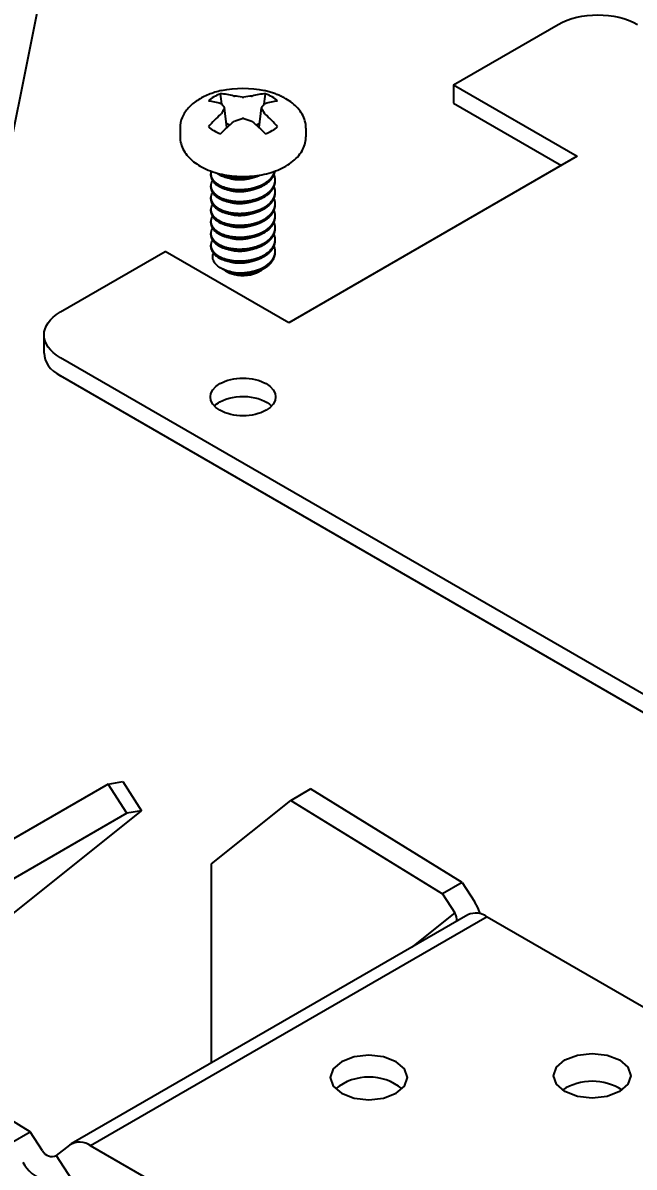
# Model space of a CAD drawing. Extents: x -0.9 to 11.7, y -14.6 to 0.
# Drawn here: x 5.624 to 6.935, y -5.421 to -2.968 of the extents above; entities that cross this region are included whole.
import ezdxf
from ezdxf import colors
from ezdxf.entities.mleader import LeaderData, LeaderLine
from ezdxf.math import Vec2, Vec3

# ---------------------------------------------------------------- set-up
doc = ezdxf.new("R2010")
doc.units = 0
doc.header["$LTSCALE"] = 0.5
doc.header["$MEASUREMENT"] = 0
for name, color, linetype in [('FAB DWG', 221, 'CONTINUOUS'), ('Hardware', 242, 'CONTINUOUS'), ('Mounting', 4, 'CONTINUOUS')]:
    doc.layers.add(name, color=color, linetype=linetype)
doc.styles.get("Standard").update_dxf_attribs({"font": 'arial.ttf'})

msp = doc.modelspace()

# ---------------------------------------------------------------- linework, layer by layer
at = {"layer": 'Hardware', "linetype": 'Continuous', "lineweight": 25, "transparency": 16777216, "extrusion": (1.5543e-15, 0.816497, 0.57735)}
for p, q in [((6.0615, -3.1918), (6.0566, -3.1494)), ((6.1305, -3.1918), (6.1354, -3.1494)), ((6.0671, -3.1867), (6.0605, -3.1829)), ((6.1316, -3.1829), (6.125, -3.1867)), ((5.961, -3.1931), (5.961, -3.2115)), ((6.231, -3.1931), (6.231, -3.2115)), ((6.027, -3.2944), (6.027, -3.2912)), ((6.165, -3.3071), (6.165, -3.304)), ((6.027, -3.3199), (6.027, -3.3167)), ((6.165, -3.3327), (6.165, -3.3295)), ((6.027, -3.3454), (6.027, -3.3422)), ((6.165, -3.3582), (6.165, -3.355)), ((6.027, -3.3709), (6.027, -3.3677)), ((6.165, -3.3837), (6.165, -3.3805)), ((6.027, -3.3964), (6.027, -3.3933)), ((6.165, -3.4092), (6.165, -3.406)), ((6.027, -3.422), (6.027, -3.4188)), ((6.165, -3.4347), (6.165, -3.4315)), ((6.027, -3.4475), (6.027, -3.4443)), ((6.165, -3.4602), (6.165, -3.457)), ((6.0583, -3.4989), (6.0485, -3.4932)), ((6.1305, -3.5008), (6.1331, -3.4993))]:
    msp.add_line(p, q, dxfattribs=at)
at = {"layer": 'Hardware', "linetype": 'Continuous', "lineweight": 25, "transparency": 16777216, "extrusion": (7.03853e-17, 1.66533e-16, -1)}
msp.add_arc((-6.096, -3.3198), 0.2121, 77.5051, 102.4949, dxfattribs=at)
at = {"layer": 'Hardware', "linetype": 'Continuous', "lineweight": 25, "transparency": 16777216}
for centre, major_axis, ratio, start_param, end_param in [((6.096, -3.1624), (-0.0886, 0), 0.57735, -0.9936, -0.577197), ((6.097, -3.3193), (-0.0912, 0.1915), 0.625473, -0.511675, -0.31702), ((6.1028, -3.3116), (-0.1628, 0.1349), 0.801793, -0.941996, -0.854429), ((6.0893, -3.3116), (-0.1628, -0.1349), 0.801793, -2.287164, -2.199597), ((6.095, -3.3193), (0.0912, 0.1915), 0.625473, 0.31702, 0.511675), ((6.096, -3.1624), (-0.0886, 0), 0.57735, -2.356194, -2.147993), ((6.096, -3.1624), (-0.0886, 0), 0.57735, -2.564396, -2.356194), ((6.095, -3.3193), (-0.0912, -0.1915), 0.625473, -2.177695, -1.983039), ((6.0797, -3.3171), (-0.0338, -0.2087), 0.36159, -2.434796, -2.347229), ((6.1124, -3.3171), (-0.0338, 0.2087), 0.36159, -0.794364, -0.706797), ((6.097, -3.3193), (-0.0912, 0.1915), 0.625473, -1.158553, -0.963898), ((6.096, -3.1624), (0.0886, 0), 0.57735, -2.564396, -2.356194), ((6.096, -3.1624), (0.0886, 0), 0.57735, -2.356194, -2.147993), ((6.096, -3.1624), (0.0886, 0), 0.57735, -0.9936, -0.785398), ((6.096, -3.1624), (0.0886, 0), 0.57735, -0.785398, -0.577197), ((6.096, -3.4809), (0.0487, 0), 0.57735, -2.407864, -1.957924), ((6.096, -3.4809), (0.0487, 0), 0.57735, -1.957924, -0.785398)]:
    msp.add_ellipse(centre, major_axis=major_axis, ratio=ratio, start_param=start_param, end_param=end_param, dxfattribs=at)
at = {"layer": 'Hardware', "linetype": 'Continuous', "lineweight": 25, "transparency": 16777216, "extrusion": (4.4325e-17, 2.31305e-16, -1)}
msp.add_ellipse((6.095, -3.3205), major_axis=(0.1191, -0.1755), ratio=0.524834, start_param=-2.736974, end_param=-2.542319, dxfattribs=at)
at = {"layer": 'Hardware', "linetype": 'Continuous', "lineweight": 25, "transparency": 16777216, "extrusion": (-2.74017e-16, 3.87122e-16, -1)}
msp.add_ellipse((6.097, -3.3205), major_axis=(0.1191, 0.1755), ratio=0.524834, start_param=-0.599273, end_param=-0.404618, dxfattribs=at)
at = {"layer": 'Hardware', "linetype": 'Continuous', "lineweight": 25, "transparency": 16777216, "extrusion": (8.47424e-17, 3.76166e-16, -1)}
msp.add_ellipse((6.0797, -3.325), major_axis=(0.0638, -0.2015), ratio=0.260951, start_param=-2.633902, end_param=-2.546335, dxfattribs=at)
at = {"layer": 'Hardware', "linetype": 'Continuous', "lineweight": 25, "transparency": 16777216, "extrusion": (1.89592e-16, 2.31123e-16, -1)}
msp.add_ellipse((6.1124, -3.325), major_axis=(0.0638, 0.2015), ratio=0.260951, start_param=-0.595258, end_param=-0.50769, dxfattribs=at)
at = {"layer": 'Hardware', "linetype": 'Continuous', "lineweight": 25, "transparency": 16777216, "extrusion": (-1.50977e-16, 3.70734e-16, -1)}
msp.add_ellipse((6.097, -3.3205), major_axis=(0.1191, 0.1755), ratio=0.524834, start_param=-1.246151, end_param=-1.051496, dxfattribs=at)
at = {"layer": 'Hardware', "linetype": 'Continuous', "lineweight": 25, "transparency": 16777216, "extrusion": (-1.78082e-16, 2.81461e-16, -1)}
msp.add_ellipse((6.1028, -3.3305), major_axis=(0.1786, 0.113), ratio=0.701155, start_param=-1.283341, end_param=-1.195773, dxfattribs=at)
at = {"layer": 'Hardware', "linetype": 'Continuous', "lineweight": 25, "transparency": 16777216, "extrusion": (-5.16895e-17, 2.29772e-16, -1)}
msp.add_ellipse((6.0893, -3.3305), major_axis=(0.1786, -0.113), ratio=0.701155, start_param=-1.945819, end_param=-1.858252, dxfattribs=at)
at = {"layer": 'Hardware', "linetype": 'Continuous', "lineweight": 25, "transparency": 16777216, "extrusion": (9.02633e-17, 2.62469e-16, -1)}
msp.add_ellipse((6.095, -3.3205), major_axis=(0.1191, -0.1755), ratio=0.524834, start_param=-2.090097, end_param=-1.895441, dxfattribs=at)
at = {"layer": 'Hardware', "linetype": 'Continuous', "lineweight": 25, "transparency": 16777216, "extrusion": (-7.32336e-17, 5.55112e-17, -1)}
msp.add_ellipse((6.096, -3.4644), major_axis=(-0.069, 0), ratio=0.57735, start_param=-2.126289, end_param=-1.331113, dxfattribs=at)
at = {"layer": 'Hardware', "linetype": 'Continuous', "lineweight": 25, "transparency": 16777216}
for points, knots in [([(6.0501, -3.1127), (6.0405, -3.1148), (6.0312, -3.1176), (6.0137, -3.1246), (6.0056, -3.1288), (5.991, -3.1384), (5.9844, -3.1438), (5.9734, -3.156), (5.9689, -3.1628), (5.9627, -3.1773), (5.961, -3.1852), (5.961, -3.1931)], [2.722679, 2.722679, 2.722679, 2.722679, 2.963541, 2.963541, 3.204404, 3.204404, 3.445266, 3.445266, 3.686128, 3.686128, 3.926991, 3.926991, 3.926991, 3.926991]), ([(6.1879, -3.13), (6.1852, -3.1284), (6.1824, -3.1269), (6.1767, -3.1242), (6.1738, -3.1228), (6.1677, -3.1204), (6.1647, -3.1192), (6.1584, -3.1171), (6.1551, -3.1161), (6.1486, -3.1142), (6.1453, -3.1134), (6.1419, -3.1127)], [1.5707963, 1.5707963, 1.5707963, 1.5707963, 1.6545791, 1.6545791, 1.7383619, 1.7383619, 1.8221447, 1.8221447, 1.9059274, 1.9059274, 1.9897102, 1.9897102, 1.9897102, 1.9897102]), ([(6.0945, -3.1267), (6.0949, -3.1268), (6.0954, -3.1268), (6.0958, -3.1268), (6.0963, -3.1268), (6.0967, -3.1268), (6.0971, -3.1268), (6.0973, -3.1268), (6.0974, -3.1267), (6.0976, -3.1267)], [0, 0, 0, 0, 0.00003392832, 0.00003392832, 0.00003392832, 0.00006785849, 0.00006785849, 0.00006785849, 0.00007902941, 0.00007902941, 0.00007902941, 0.00007902941]), ([(6.231, -3.1931), (6.231, -3.1879), (6.2303, -3.1828), (6.2276, -3.1729), (6.2256, -3.1681), (6.2205, -3.159), (6.2174, -3.1547), (6.2103, -3.1467), (6.2063, -3.143), (6.1976, -3.1361), (6.1929, -3.1329), (6.1879, -3.13)], [0.7853982, 0.7853982, 0.7853982, 0.7853982, 0.9424778, 0.9424778, 1.0995574, 1.0995574, 1.2566371, 1.2566371, 1.4137167, 1.4137167, 1.5707963, 1.5707963, 1.5707963, 1.5707963]), ([(6.0563, -3.1505), (6.0565, -3.1503), (6.0566, -3.15), (6.0566, -3.1497), (6.0567, -3.1495), (6.0566, -3.1492), (6.0565, -3.149), (6.0564, -3.1489), (6.0564, -3.1488), (6.0563, -3.1488)], [0, 0, 0, 0, 0.00003392832, 0.00003392832, 0.00003392832, 0.00006785849, 0.00006785849, 0.00006785849, 0.00007902941, 0.00007902941, 0.00007902941, 0.00007902941]), ([(6.1357, -3.1488), (6.1356, -3.149), (6.1355, -3.1492), (6.1354, -3.1495), (6.1354, -3.1497), (6.1355, -3.15), (6.1356, -3.1502), (6.1356, -3.1503), (6.1357, -3.1504), (6.1357, -3.1505)], [0, 0, 0, 0, 0.00003392832, 0.00003392832, 0.00003392832, 0.00006785849, 0.00006785849, 0.00006785849, 0.00007902941, 0.00007902941, 0.00007902941, 0.00007902941]), ([(6.0976, -3.1726), (6.0971, -3.1724), (6.0967, -3.1724), (6.0963, -3.1723), (6.0958, -3.1723), (6.0954, -3.1724), (6.0949, -3.1724), (6.0948, -3.1725), (6.0946, -3.1725), (6.0945, -3.1726)], [0, 0, 0, 0, 0.00003392832, 0.00003392832, 0.00003392832, 0.00006785849, 0.00006785849, 0.00006785849, 0.00007902941, 0.00007902941, 0.00007902941, 0.00007902941]), ([(5.961, -3.2115), (5.961, -3.2167), (5.9617, -3.2218), (5.9645, -3.2317), (5.9665, -3.2365), (5.9716, -3.2456), (5.9747, -3.2499), (5.9818, -3.2579), (5.9857, -3.2616), (5.9944, -3.2685), (5.9992, -3.2717), (6.0042, -3.2746)], [3.9269908, 3.9269908, 3.9269908, 3.9269908, 4.0840704, 4.0840704, 4.2411501, 4.2411501, 4.3982297, 4.3982297, 4.5553093, 4.5553093, 4.712389, 4.712389, 4.712389, 4.712389]), ([(6.0042, -3.2746), (6.0151, -3.2809), (6.0276, -3.286), (6.0542, -3.2933), (6.0684, -3.2956), (6.0971, -3.2973), (6.1116, -3.2968), (6.1397, -3.2929), (6.1533, -3.2896), (6.1784, -3.2802), (6.1899, -3.2742), (6.2092, -3.2597), (6.2172, -3.2512), (6.2276, -3.2331), (6.2305, -3.2237), (6.231, -3.2132), (6.231, -3.2124), (6.231, -3.2115)], [4.712389, 4.712389, 4.712389, 4.712389, 5.053801, 5.053801, 5.394191, 5.394191, 5.731891, 5.731891, 6.070286, 6.070286, 6.411985, 6.411985, 6.748759, 6.748759, 7.042339, 7.042339, 7.068583, 7.068583, 7.068583, 7.068583]), ([(6.0797, -3.5031), (6.074, -3.5023), (6.0688, -3.5012), (6.0588, -3.4982), (6.0542, -3.4963), (6.0461, -3.492), (6.0425, -3.4895), (6.0368, -3.4841), (6.0347, -3.4813), (6.0318, -3.4752), (6.0311, -3.4721), (6.0313, -3.4666), (6.0318, -3.4641), (6.0328, -3.4617)], [0, 0, 0, 0, 0.000439934, 0.000439934, 0.000879869, 0.000879869, 0.001319803, 0.001319803, 0.001759737, 0.001759737, 0.002199672, 0.002199672, 0.002545611, 0.002545611, 0.002545611, 0.002545611]), ([(6.0583, -3.4989), (6.0593, -3.4995), (6.0603, -3.5), (6.0668, -3.503), (6.0737, -3.5047), (6.0855, -3.5058), (6.0896, -3.5059), (6.0981, -3.5057), (6.1025, -3.5053), (6.1112, -3.5041), (6.1155, -3.5033), (6.1242, -3.5011), (6.1283, -3.4998), (6.1324, -3.4982)], [0.000540061, 0.000540061, 0.000540061, 0.000540061, 0.000672544, 0.000672544, 0.001345089, 0.001345089, 0.001681361, 0.001681361, 0.002017633, 0.002017633, 0.002353905, 0.002353905, 0.002690178, 0.002690178, 0.002690178, 0.002690178]), ([(6.0776, -3.507), (6.0821, -3.508), (6.0868, -3.5085), (6.0967, -3.5089), (6.1016, -3.5086), (6.1163, -3.5066), (6.1257, -3.5036), (6.1331, -3.4993)], [0, 0, 0, 0, 0.000376124, 0.000376124, 0.000752247, 0.000752247, 0.001504495, 0.001504495, 0.001504495, 0.001504495])]:
    msp.add_open_spline(points, degree=3, knots=knots, dxfattribs=at)
for points in [[(6.0505, -3.1418), (6.0496, -3.1344), (6.0486, -3.127), (6.0477, -3.1195)], [(6.0762, -3.1244), (6.0765, -3.1245), (6.077, -3.1246), (6.0775, -3.1246)], [(6.1146, -3.1246), (6.1151, -3.1246), (6.1155, -3.1245), (6.1159, -3.1244)], [(6.1416, -3.1418), (6.1425, -3.1344), (6.1434, -3.127), (6.1444, -3.1195)], [(6.0495, -3.1408), (6.0493, -3.1405), (6.049, -3.1404), (6.0487, -3.1403)], [(6.0487, -3.1632), (6.049, -3.1629), (6.0493, -3.1625), (6.0495, -3.1622)], [(6.1434, -3.1403), (6.1431, -3.1404), (6.1428, -3.1405), (6.1426, -3.1408)], [(6.1426, -3.1622), (6.1428, -3.1625), (6.1431, -3.1629), (6.1434, -3.1632)], [(6.0775, -3.1783), (6.077, -3.1785), (6.0765, -3.1788), (6.0762, -3.1791)], [(6.1159, -3.1791), (6.1155, -3.1788), (6.1151, -3.1785), (6.1146, -3.1783)], [(6.1331, -3.4993), (6.1357, -3.4978), (6.138, -3.4962), (6.1401, -3.4944)]]:
    msp.add_open_spline(points, degree=3, dxfattribs=at)
for points, weights in [([(6.0279, -3.2855), (6.0223, -3.3036), (6.0472, -3.3161)], [0.975578927874, 0.879614233102, 1]), ([(6.027, -3.2944), (6.027, -3.3092), (6.0472, -3.3193)], [0.949184032699, 0.900099577495, 1]), ([(6.0397, -3.2893), (6.0431, -3.2917), (6.0472, -3.2938)], [0.962812241747, 0.977691451424, 1]), ([(6.027, -3.3199), (6.027, -3.3347), (6.0472, -3.3448)], [0.949184032699, 0.900099577495, 1]), ([(6.027, -3.3454), (6.027, -3.3602), (6.0472, -3.3704)], [0.949184032699, 0.900099577495, 1]), ([(6.027, -3.3709), (6.027, -3.3857), (6.0472, -3.3959)], [0.949184032699, 0.900099577495, 1]), ([(6.027, -3.3964), (6.027, -3.4112), (6.0472, -3.4214)], [0.949184032699, 0.900099577495, 1]), ([(6.027, -3.422), (6.027, -3.4368), (6.0472, -3.4469)], [0.949184032699, 0.900099577495, 1]), ([(6.027, -3.4475), (6.027, -3.4623), (6.0472, -3.4724)], [0.949184032699, 0.900099577495, 1]), ([(6.0603, -3.4986), (6.0603, -3.4986), (6.0603, -3.4986)], [0.989886497847, 0.989918345882, 0.989950211752]), ([(6.1324, -3.4982), (6.1392, -3.4953), (6.1448, -3.4916)], [0.94545110662, 0.933012701892, 0.933012701892])]:
    msp.add_rational_spline(points, weights, degree=2, dxfattribs=at)
for points, weights, knots in [([(6.1448, -3.3129), (6.1579, -3.3043), (6.1627, -3.293), (6.1643, -3.2892), (6.1648, -3.2853)], [0.933012701892, 0.933012701892, 1, 0.976625265815, 0.961406976413], [0.645833333, 0.645833333, 0.645833333, 0.652777778, 0.652777778, 0.655200992, 0.655200992, 0.655200992]), ([(6.1448, -3.3098), (6.1579, -3.3011), (6.1627, -3.2898), (6.1636, -3.2877), (6.1641, -3.2855)], [0.933012701892, 0.933012701892, 1, 0.986870534718, 0.976314435783], [0.645833333, 0.645833333, 0.645833333, 0.652777778, 0.652777778, 0.654138884, 0.654138884, 0.654138884]), ([(6.0305, -3.3055), (6.0299, -3.3064), (6.0294, -3.3074), (6.0191, -3.3275), (6.0472, -3.3417)], [0.985918936542, 0.992544590089, 1, 0.866025403784, 1], [0.52700489, 0.52700489, 0.52700489, 0.52777778, 0.52777778, 0.54166667, 0.54166667, 0.54166667]), ([(6.0472, -3.2938), (6.0754, -3.3079), (6.1139, -3.2999), (6.1244, -3.2977), (6.1335, -3.2936)], [1, 0.866025403784, 1, 0.959445658921, 0.943443055661], [0.70833333, 0.70833333, 0.70833333, 0.72222222, 0.72222222, 0.72642641, 0.72642641, 0.72642641]), ([(6.0472, -3.3161), (6.0754, -3.3303), (6.1139, -3.3222), (6.1318, -3.3184), (6.1448, -3.3098)], [1, 0.866025403784, 1, 0.933012701892, 0.933012701892], [0.625, 0.625, 0.625, 0.63888889, 0.63888889, 0.64583333, 0.64583333, 0.64583333]), ([(6.0499, -3.2919), (6.0777, -3.3043), (6.1139, -3.2967), (6.1159, -3.2962), (6.1179, -3.2957)], [0.986848991668, 0.872959828587, 1, 0.991854254441, 0.984699042499], [0.70905221, 0.70905221, 0.70905221, 0.72222222, 0.72222222, 0.72306668, 0.72306668, 0.72306668]), ([(6.0668, -3.3003), (6.0857, -3.3066), (6.1086, -3.3013), (6.1113, -3.3007), (6.114, -3.2999)], [0.968052637238, 0.884564475973, 1, 0.984807198575, 0.97306014316], [0.62692191, 0.62692191, 0.62692191, 0.63888889, 0.63888889, 0.6404639, 0.6404639, 0.6404639]), ([(6.1448, -3.3353), (6.1579, -3.3266), (6.1627, -3.3153), (6.1674, -3.3041), (6.1628, -3.2928)], [0.933012701892, 0.933012701892, 1, 0.933632840941, 0.933018442868], [0.5625, 0.5625, 0.5625, 0.56944444, 0.56944444, 0.5763246, 0.5763246, 0.5763246]), ([(6.1448, -3.3385), (6.1579, -3.3298), (6.1627, -3.3185), (6.165, -3.3129), (6.165, -3.3071)], [0.933012701892, 0.933012701892, 1, 0.965925826289, 0.949184032699], [0.5625, 0.5625, 0.5625, 0.56944444, 0.56944444, 0.57297685, 0.57297685, 0.57297685]), ([(6.0305, -3.331), (6.0299, -3.332), (6.0294, -3.3329), (6.0191, -3.353), (6.0472, -3.3672)], [0.985918936542, 0.992544590089, 1, 0.866025403784, 1], [0.44367156, 0.44367156, 0.44367156, 0.44444444, 0.44444444, 0.45833333, 0.45833333, 0.45833333]), ([(6.0472, -3.3193), (6.0754, -3.3335), (6.1139, -3.3254), (6.1318, -3.3216), (6.1448, -3.3129)], [1, 0.866025403784, 1, 0.933012701892, 0.933012701892], [0.625, 0.625, 0.625, 0.63888889, 0.63888889, 0.64583333, 0.64583333, 0.64583333]), ([(6.0472, -3.3417), (6.0754, -3.3558), (6.1139, -3.3477), (6.1318, -3.344), (6.1448, -3.3353)], [1, 0.866025403784, 1, 0.933012701892, 0.933012701892], [0.54166667, 0.54166667, 0.54166667, 0.55555556, 0.55555556, 0.5625, 0.5625, 0.5625]), ([(6.0668, -3.3259), (6.0857, -3.3322), (6.1086, -3.3268), (6.1113, -3.3262), (6.114, -3.3254)], [0.968052637238, 0.884564475973, 1, 0.984807198575, 0.97306014316], [0.54358858, 0.54358858, 0.54358858, 0.55555556, 0.55555556, 0.55713056, 0.55713056, 0.55713056]), ([(6.1448, -3.3608), (6.1579, -3.3521), (6.1627, -3.3408), (6.1674, -3.3296), (6.1628, -3.3183)], [0.933012701892, 0.933012701892, 1, 0.933632840941, 0.933018442868], [0.47916667, 0.47916667, 0.47916667, 0.48611111, 0.48611111, 0.49299127, 0.49299127, 0.49299127]), ([(6.1448, -3.364), (6.1579, -3.3553), (6.1627, -3.344), (6.165, -3.3384), (6.165, -3.3327)], [0.933012701892, 0.933012701892, 1, 0.965925826289, 0.949184032699], [0.47916667, 0.47916667, 0.47916667, 0.48611111, 0.48611111, 0.48964352, 0.48964352, 0.48964352]), ([(6.0305, -3.3565), (6.0299, -3.3575), (6.0294, -3.3585), (6.0191, -3.3785), (6.0472, -3.3927)], [0.985918936542, 0.992544590089, 1, 0.866025403784, 1], [0.36033822, 0.36033822, 0.36033822, 0.36111111, 0.36111111, 0.375, 0.375, 0.375]), ([(6.0472, -3.3448), (6.0754, -3.359), (6.1139, -3.3509), (6.1318, -3.3471), (6.1448, -3.3385)], [1, 0.866025403784, 1, 0.933012701892, 0.933012701892], [0.54166667, 0.54166667, 0.54166667, 0.55555556, 0.55555556, 0.5625, 0.5625, 0.5625]), ([(6.0668, -3.3514), (6.0857, -3.3577), (6.1086, -3.3523), (6.1113, -3.3517), (6.114, -3.3509)], [0.968052637238, 0.884564475973, 1, 0.984807198575, 0.97306014316], [0.46025524, 0.46025524, 0.46025524, 0.47222222, 0.47222222, 0.47379723, 0.47379723, 0.47379723]), ([(6.1448, -3.3863), (6.1579, -3.3776), (6.1627, -3.3663), (6.1674, -3.3551), (6.1628, -3.3438)], [0.933012701892, 0.933012701892, 1, 0.933632840941, 0.933018442868], [0.39583333, 0.39583333, 0.39583333, 0.40277778, 0.40277778, 0.40965793, 0.40965793, 0.40965793]), ([(6.1448, -3.3895), (6.1579, -3.3808), (6.1627, -3.3695), (6.165, -3.364), (6.165, -3.3582)], [0.933012701892, 0.933012701892, 1, 0.965925826289, 0.949184032699], [0.39583333, 0.39583333, 0.39583333, 0.40277778, 0.40277778, 0.40631018, 0.40631018, 0.40631018]), ([(6.0305, -3.382), (6.0299, -3.383), (6.0294, -3.384), (6.0191, -3.4041), (6.0472, -3.4182)], [0.985918936542, 0.992544590089, 1, 0.866025403784, 1], [0.27700489, 0.27700489, 0.27700489, 0.27777778, 0.27777778, 0.29166667, 0.29166667, 0.29166667]), ([(6.0472, -3.3672), (6.0754, -3.3813), (6.1139, -3.3732), (6.1318, -3.3695), (6.1448, -3.3608)], [1, 0.866025403784, 1, 0.933012701892, 0.933012701892], [0.45833333, 0.45833333, 0.45833333, 0.47222222, 0.47222222, 0.47916667, 0.47916667, 0.47916667]), ([(6.0472, -3.3704), (6.0754, -3.3845), (6.1139, -3.3764), (6.1318, -3.3727), (6.1448, -3.364)], [1, 0.866025403784, 1, 0.933012701892, 0.933012701892], [0.45833333, 0.45833333, 0.45833333, 0.47222222, 0.47222222, 0.47916667, 0.47916667, 0.47916667]), ([(6.0668, -3.3769), (6.0857, -3.3832), (6.1086, -3.3779), (6.1113, -3.3772), (6.114, -3.3764)], [0.968052637238, 0.884564475973, 1, 0.984807198575, 0.97306014316], [0.37692191, 0.37692191, 0.37692191, 0.38888889, 0.38888889, 0.3904639, 0.3904639, 0.3904639]), ([(6.1448, -3.4118), (6.1579, -3.4031), (6.1627, -3.3918), (6.1674, -3.3806), (6.1628, -3.3693)], [0.933012701892, 0.933012701892, 1, 0.933632840941, 0.933018442868], [0.3125, 0.3125, 0.3125, 0.31944444, 0.31944444, 0.3263246, 0.3263246, 0.3263246]), ([(6.1448, -3.415), (6.1579, -3.4063), (6.1627, -3.395), (6.165, -3.3895), (6.165, -3.3837)], [0.933012701892, 0.933012701892, 1, 0.965925826289, 0.949184032699], [0.3125, 0.3125, 0.3125, 0.31944444, 0.31944444, 0.32297685, 0.32297685, 0.32297685]), ([(6.0305, -3.4076), (6.0299, -3.4085), (6.0294, -3.4095), (6.0191, -3.4296), (6.0472, -3.4437)], [0.985918936542, 0.992544590089, 1, 0.866025403784, 1], [0.19367156, 0.19367156, 0.19367156, 0.19444444, 0.19444444, 0.20833333, 0.20833333, 0.20833333]), ([(6.0472, -3.3927), (6.0754, -3.4068), (6.1139, -3.3987), (6.1318, -3.395), (6.1448, -3.3863)], [1, 0.866025403784, 1, 0.933012701892, 0.933012701892], [0.375, 0.375, 0.375, 0.38888889, 0.38888889, 0.39583333, 0.39583333, 0.39583333]), ([(6.0472, -3.3959), (6.0754, -3.41), (6.1139, -3.4019), (6.1318, -3.3982), (6.1448, -3.3895)], [1, 0.866025403784, 1, 0.933012701892, 0.933012701892], [0.375, 0.375, 0.375, 0.38888889, 0.38888889, 0.39583333, 0.39583333, 0.39583333]), ([(6.0668, -3.4024), (6.0857, -3.4087), (6.1086, -3.4034), (6.1113, -3.4027), (6.114, -3.4019)], [0.968052637238, 0.884564475973, 1, 0.984807198575, 0.97306014316], [0.29358858, 0.29358858, 0.29358858, 0.30555556, 0.30555556, 0.30713056, 0.30713056, 0.30713056]), ([(6.1448, -3.4373), (6.1579, -3.4286), (6.1627, -3.4173), (6.1674, -3.4062), (6.1628, -3.3948)], [0.933012701892, 0.933012701892, 1, 0.933632840941, 0.933018442868], [0.22916667, 0.22916667, 0.22916667, 0.23611111, 0.23611111, 0.24299127, 0.24299127, 0.24299127]), ([(6.1448, -3.4405), (6.1579, -3.4318), (6.1627, -3.4205), (6.165, -3.415), (6.165, -3.4092)], [0.933012701892, 0.933012701892, 1, 0.965925826289, 0.949184032699], [0.22916667, 0.22916667, 0.22916667, 0.23611111, 0.23611111, 0.23964352, 0.23964352, 0.23964352]), ([(6.0305, -3.4331), (6.0299, -3.434), (6.0294, -3.435), (6.0191, -3.4551), (6.0472, -3.4692)], [0.985918936542, 0.992544590089, 1, 0.866025403784, 1], [0.11033822, 0.11033822, 0.11033822, 0.11111111, 0.11111111, 0.125, 0.125, 0.125]), ([(6.0472, -3.4182), (6.0754, -3.4323), (6.1139, -3.4243), (6.1318, -3.4205), (6.1448, -3.4118)], [1, 0.866025403784, 1, 0.933012701892, 0.933012701892], [0.29166667, 0.29166667, 0.29166667, 0.30555556, 0.30555556, 0.3125, 0.3125, 0.3125]), ([(6.0472, -3.4214), (6.0754, -3.4355), (6.1139, -3.4274), (6.1318, -3.4237), (6.1448, -3.415)], [1, 0.866025403784, 1, 0.933012701892, 0.933012701892], [0.29166667, 0.29166667, 0.29166667, 0.30555556, 0.30555556, 0.3125, 0.3125, 0.3125]), ([(6.0668, -3.4279), (6.0857, -3.4342), (6.1086, -3.4289), (6.1113, -3.4283), (6.114, -3.4274)], [0.968052637238, 0.884564475973, 1, 0.984807198575, 0.97306014316], [0.21025524, 0.21025524, 0.21025524, 0.22222222, 0.22222222, 0.22379723, 0.22379723, 0.22379723]), ([(6.1448, -3.4628), (6.1579, -3.4542), (6.1627, -3.4429), (6.1674, -3.4317), (6.1628, -3.4203)], [0.933012701892, 0.933012701892, 1, 0.933632840941, 0.933018442868], [0.14583333, 0.14583333, 0.14583333, 0.15277778, 0.15277778, 0.15965793, 0.15965793, 0.15965793]), ([(6.0472, -3.4437), (6.0754, -3.4578), (6.1139, -3.4498), (6.1318, -3.446), (6.1448, -3.4373)], [1, 0.866025403784, 1, 0.933012701892, 0.933012701892], [0.20833333, 0.20833333, 0.20833333, 0.22222222, 0.22222222, 0.22916667, 0.22916667, 0.22916667]), ([(6.0472, -3.4469), (6.0754, -3.461), (6.1139, -3.453), (6.1318, -3.4492), (6.1448, -3.4405)], [1, 0.866025403784, 1, 0.933012701892, 0.933012701892], [0.20833333, 0.20833333, 0.20833333, 0.22222222, 0.22222222, 0.22916667, 0.22916667, 0.22916667]), ([(6.0668, -3.4534), (6.0857, -3.4597), (6.1086, -3.4544), (6.1113, -3.4538), (6.114, -3.4529)], [0.968052637238, 0.884564475973, 1, 0.984807198575, 0.97306014316], [0.12692191, 0.12692191, 0.12692191, 0.13888889, 0.13888889, 0.1404639, 0.1404639, 0.1404639]), ([(6.1448, -3.466), (6.1579, -3.4574), (6.1627, -3.4461), (6.165, -3.4405), (6.165, -3.4347)], [0.933012701892, 0.933012701892, 1, 0.965925826289, 0.949184032699], [0.14583333, 0.14583333, 0.14583333, 0.15277778, 0.15277778, 0.15631018, 0.15631018, 0.15631018]), ([(6.1448, -3.4884), (6.1579, -3.4797), (6.1627, -3.4684), (6.1674, -3.4572), (6.1628, -3.4458)], [0.933012701892, 0.933012701892, 1, 0.933632840941, 0.933018442868], [0.0625, 0.0625, 0.0625, 0.06944444, 0.06944444, 0.0763246, 0.0763246, 0.0763246]), ([(6.0472, -3.4692), (6.0754, -3.4834), (6.1139, -3.4753), (6.1318, -3.4715), (6.1448, -3.4628)], [1, 0.866025403784, 1, 0.933012701892, 0.933012701892], [0.125, 0.125, 0.125, 0.13888889, 0.13888889, 0.14583333, 0.14583333, 0.14583333]), ([(6.0472, -3.4724), (6.0754, -3.4866), (6.1139, -3.4785), (6.1318, -3.4747), (6.1448, -3.466)], [1, 0.866025403784, 1, 0.933012701892, 0.933012701892], [0.125, 0.125, 0.125, 0.13888889, 0.13888889, 0.14583333, 0.14583333, 0.14583333]), ([(6.0668, -3.4789), (6.0857, -3.4853), (6.1086, -3.4799), (6.1113, -3.4793), (6.114, -3.4785)], [0.968052637238, 0.884564475973, 1, 0.984807198575, 0.97306014316], [0.04358858, 0.04358858, 0.04358858, 0.05555556, 0.05555556, 0.05713056, 0.05713056, 0.05713056]), ([(6.1448, -3.4916), (6.1579, -3.4829), (6.1627, -3.4716), (6.165, -3.466), (6.165, -3.4602)], [0.933012701892, 0.933012701892, 1, 0.965925826289, 0.949184032699], [0.0625, 0.0625, 0.0625, 0.06944444, 0.06944444, 0.07297685, 0.07297685, 0.07297685]), ([(6.1175, -3.5028), (6.1132, -3.5044), (6.1086, -3.5054), (6.0928, -3.5091), (6.0776, -3.507)], [0.958759271632, 0.974542126911, 1, 0.917326185191, 0.936686037184], [0.3016633, 0.3016633, 0.3016633, 0.3333333, 0.3333333, 0.436181, 0.436181, 0.436181]), ([(6.0797, -3.5031), (6.0968, -3.5044), (6.1139, -3.5008), (6.1318, -3.4971), (6.1448, -3.4884)], [0.93312680063, 0.935777329568, 1, 0.933012701892, 0.933012701892], [0.04889771, 0.04889771, 0.04889771, 0.05555556, 0.05555556, 0.0625, 0.0625, 0.0625])]:
    msp.add_rational_spline(points, weights, degree=2, knots=knots, dxfattribs=at)
at = {"layer": 'Mounting', "linetype": 'Continuous', "transparency": 16777216, "extrusion": (1.5543e-15, 0.816497, 0.57735)}
for p, q in [((6.5477, -3.1005), (6.7722, -2.9708)), ((6.5477, -3.1005), (6.5477, -3.1396)), ((6.5477, -3.1005), (6.8129, -3.2535)), ((6.5477, -3.1396), (6.7789, -3.2731)), ((6.8129, -3.2535), (6.1941, -3.6108)), ((5.7045, -3.5873), (5.929, -3.4577)), ((6.1941, -3.6108), (5.929, -3.4577)), ((5.6693, -3.6755), (5.6693, -3.6363)), ((7.6561, -4.812), (5.7045, -3.6853)), ((7.6561, -4.8512), (5.7045, -3.7245))]:
    msp.add_line(p, q, dxfattribs=at)
at = {"layer": 'Mounting', "linetype": 'Continuous', "transparency": 16777216}
for p, q in [((5.8066, -4.5995), (5.1879, -4.9566)), ((5.8066, -4.5995), (5.8382, -4.5939)), ((5.8471, -4.6621), (5.8066, -4.5995)), ((5.8382, -4.5939), (5.8786, -4.6565)), ((6.1987, -4.6343), (6.241, -4.6099)), ((6.5663, -4.8104), (6.241, -4.6099)), ((6.0282, -4.7706), (6.1987, -4.6343)), ((6.1987, -4.6343), (6.524, -4.8348)), ((5.5123, -4.9493), (5.8786, -4.6565)), ((5.8786, -4.6565), (5.8471, -4.6621)), ((5.8471, -4.6621), (5.2283, -5.0192)), ((6.0282, -5.1973), (6.0282, -4.7706)), ((6.5663, -4.8104), (6.524, -4.8348)), ((6.5663, -4.8104), (6.5926, -4.8511)), ((6.524, -4.8348), (6.5503, -4.8756)), ((6.5783, -4.8799), (5.7275, -5.3709)), ((6.5503, -4.8756), (6.458, -4.9493)), ((6.62, -4.884), (5.7692, -5.375)), ((6.62, -4.884), (7.388, -5.3273)), ((5.6398, -5.3451), (5.3145, -5.1446)), ((5.5975, -5.3695), (5.6398, -5.3451)), ((5.6661, -5.3858), (5.6398, -5.3451)), ((5.724, -5.3733), (5.6956, -5.396)), ((5.6956, -5.396), (5.728, -5.4461)), ((6.5372, -5.8183), (5.7692, -5.375))]:
    msp.add_line(p, q, dxfattribs=at)
at = {"layer": 'Mounting', "linetype": 'Continuous', "transparency": 16777216, "flags": 128}
for points in [[(6.6046, -4.8775), (6.6003, -4.8654), (6.5926, -4.8511)], [(6.4247, -5.2623), (6.4427, -5.2468), (6.449, -5.2284), (6.4427, -5.2101), (6.4247, -5.1946), (6.3977, -5.1842), (6.366, -5.1805), (6.3342, -5.1842), (6.3073, -5.1946), (6.2893, -5.2101), (6.283, -5.2284), (6.2893, -5.2468), (6.3073, -5.2623), (6.3342, -5.2727), (6.366, -5.2763), (6.3977, -5.2727), (6.4247, -5.2623)], [(6.7864, -5.1909), (6.8133, -5.1805), (6.8451, -5.1769), (6.8768, -5.1805), (6.9037, -5.1909), (6.9217, -5.2064), (6.9281, -5.2248), (6.9217, -5.2431), (6.9037, -5.2587), (6.8768, -5.269), (6.8451, -5.2727), (6.8133, -5.269), (6.7864, -5.2587), (6.7684, -5.2431), (6.7621, -5.2248), (6.7684, -5.2064), (6.7864, -5.1909)]]:
    msp.add_lwpolyline(points, dxfattribs=at)
at = {"layer": 'Mounting', "linetype": 'Continuous', "transparency": 16777216}
for centre, radius, start, end in [((6.5299, -4.8895), 0.0247, 349.9251, 34.312), ((6.5956, -4.9173), 0.0412, 53.7859, 114.9123), ((6.366, -5.3403), 0.1129, 50.767, 129.233), ((6.8451, -5.3549), 0.1184, 57.2833, 122.7167), ((5.7454, -5.4068), 0.0398, 53.1225, 122.4561), ((5.6864, -5.3748), 0.0231, 208.4738, 293.5706), ((5.6955, -5.3714), 0.0815, 208.4738, 293.5706)]:
    msp.add_arc(centre, radius, start, end, dxfattribs=at)
at = {"layer": 'Mounting', "linetype": 'Continuous', "transparency": 16777216, "extrusion": (8.42554e-17, 1.11022e-16, -1)}
msp.add_ellipse((6.8571, -3.0198), major_axis=(0.12, 0), ratio=0.57735, start_param=-2.356194, end_param=-0.785398, dxfattribs=at)
at = {"layer": 'Mounting', "linetype": 'Continuous', "transparency": 16777216, "extrusion": (-1.27715e-16, 2.41527e-31, -1)}
msp.add_ellipse((5.7893, -3.6363), major_axis=(-0.12, 0), ratio=0.57735, start_param=-0.785398, end_param=0.785398, dxfattribs=at)
at = {"layer": 'Mounting', "linetype": 'Continuous', "transparency": 16777216}
msp.add_ellipse((5.7893, -3.6755), major_axis=(-0.12, 0), ratio=0.57735, start_param=0, end_param=0.785398, dxfattribs=at)
at = {"layer": 'Mounting', "linetype": 'Continuous', "transparency": 16777216, "extrusion": (1.51013e-17, -5.55112e-17, -1)}
for major_axis in [(0.07, 0), (-0.07, 0)]:
    msp.add_ellipse((6.096, -3.7695), major_axis=major_axis, ratio=0.57735, start_param=-2.356194, end_param=0.785398, dxfattribs=at)
at = {"layer": 'Mounting', "linetype": 'Continuous', "transparency": 16777216, "extrusion": (1.68212e-17, -3.03479e-30, -1)}
msp.add_ellipse((6.096, -3.8087), major_axis=(0.07, 0), ratio=0.57735, start_param=-2.356194, end_param=-0.506218, dxfattribs=at)
at = {"layer": 'Mounting', "linetype": 'Continuous', "transparency": 16777216, "extrusion": (7.23323e-17, 5.55112e-17, -1)}
msp.add_ellipse((6.096, -3.8087), major_axis=(0.07, 0), ratio=0.57735, start_param=-2.635374, end_param=-2.356194, dxfattribs=at)

# ---------------------------------------------------------------- leaders
at = {"layer": 'FAB DWG', "ltscale": 0.5, "transparency": 16777216}
ml = msp.add_multileader_mtext('Standard', dxfattribs=at)
ml.set_content('BK01517\\P{\\A1;LS1-MALE\\PCONNECTING BRACKET}', color=256)
ml.set_leader_properties()
ml.build(insert=Vec2(0, 0))
ml.multileader.update_dxf_attribs({"dogleg_length": 0.234, "arrow_head_size": 0.18})
ctx = ml.context
ctx.base_point, ctx.char_height, ctx.arrow_head_size, ctx.landing_gap_size, ctx.plane_origin = Vec3(6.528, -0.4023), 0.188, 0.18, 0.09, Vec3(-3.154, 2.5952)
notes = []
notes.append((ctx, [(0, (1, 1, 0), (6.168, -0.4023), (1, 0), 0.36, [(0, [(5.3127, -4.6409)], 0, [])])]))
ctx.mtext.insert, ctx.mtext.rotation, ctx.mtext.width, ctx.mtext.flow_direction = Vec3(6.618, -0.3067), 6.283185, 5.009196, 5
for ctx, leaders in notes:
    for number, flags, end, landing, length, lines in leaders:
        leader = LeaderData()
        leader.index, (leader.has_last_leader_line, leader.has_dogleg_vector, leader.attachment_direction) = number, flags
        leader.last_leader_point, leader.dogleg_vector, leader.dogleg_length = Vec3(end), Vec3(landing), length
        for number, points, colour, breaks in lines:
            line = LeaderLine()
            line.index, line.vertices, line.color, line.breaks = number, Vec3.list(points), colors.encode_raw_color(colour), breaks
            leader.lines.append(line)
        ctx.leaders.append(leader)

doc.saveas('drawing.dxf')
